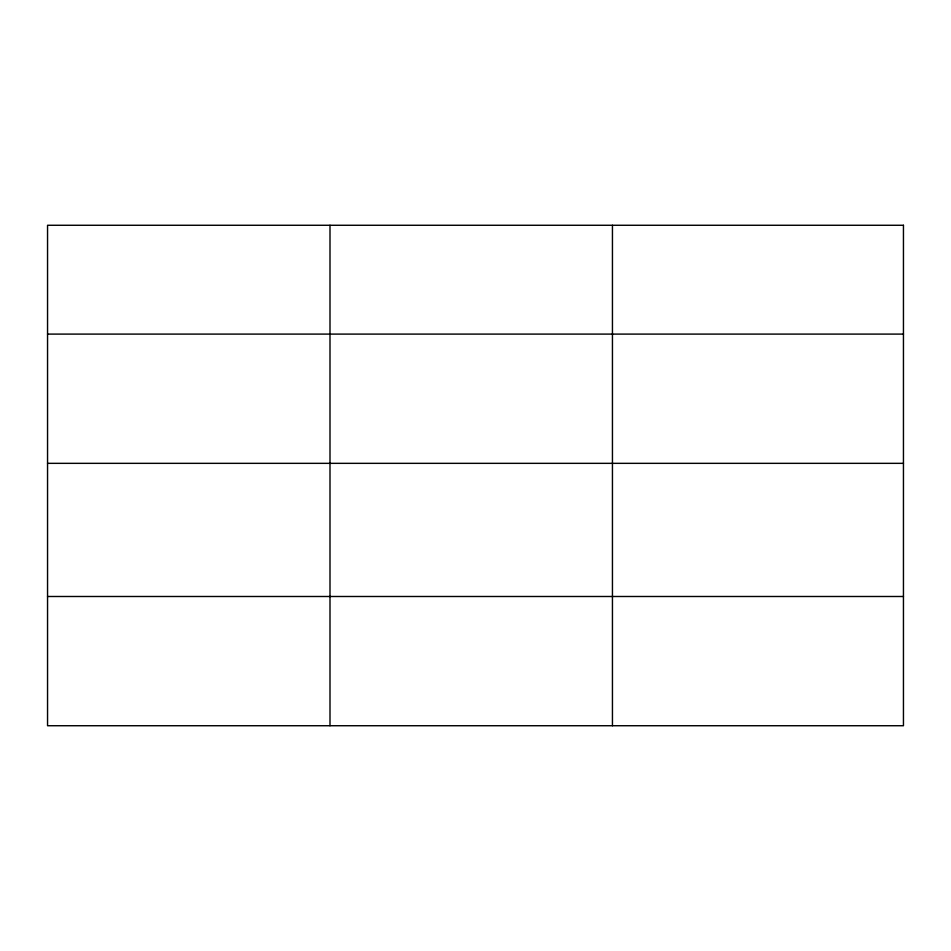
<?xml version="1.0" encoding="UTF-8"?>
<svg xmlns="http://www.w3.org/2000/svg" width="951" height="951" viewBox="0 0 951 951"><rect width="100%" height="100%" fill="white"/><g stroke="black" fill="none" stroke-linecap="round" stroke-linejoin="round"><path stroke-width="1.43" d="M47.55 334.098L903.45 334.098M47.55 463.339L903.45 463.339M47.55 596.491L903.45 596.491M612.444 225.268L612.444 725.732M329.997 225.268L329.997 725.732M903.45 225.268L47.55 225.268L47.55 725.732L903.45 725.732L903.45 225.268"/></g></svg>
